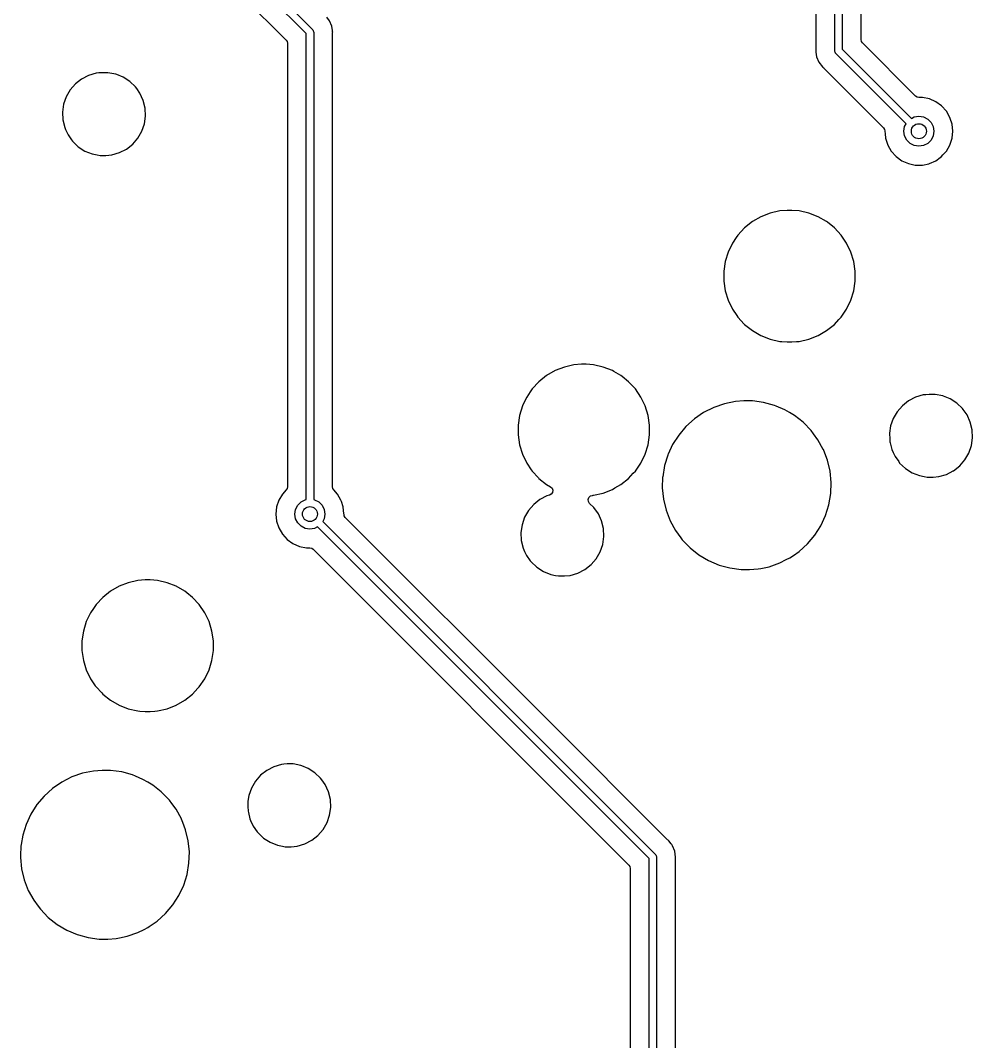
# Model space of a CAD drawing. Extents: x 41 to 271, y -133 to -23.
# Drawn here: x 198.66 to 224.01, y -86.46 to -59.28 of the extents above; entities that cross this region are included whole.
import ezdxf

# ---------------------------------------------------------------- set-up
doc = ezdxf.new("R2010")
doc.units = 0
doc.layers.add('BLACK', color=7, linetype='CONTINUOUS')

msp = doc.modelspace()

# ---------------------------------------------------------------- linework, layer by layer
at = {"layer": 'BLACK', "linetype": 'CONTINUOUS'}
for p, q in [((220.34, -60.09), (220.34, -49.6642)), ((220.54, -49.6642), (220.54, -60.0486)), ((219.839, -50.0065), (219.839, -60.0425)), ((221.04, -59.7899), (221.04, -52.8717)), ((206.27, -59.6314), (203.44, -56.8015)), ((203.581, -56.66), (206.441, -59.5193)), ((203.328, -57.3968), (205.733, -59.8024)), ((206.895, -59.2872), (206.822, -59.1932)), ((206.441, -59.5193), (206.444, -59.5265)), ((206.955, -59.4332), (206.895, -59.2872)), ((206.971, -59.5517), (206.955, -59.4332)), ((206.27, -72.0358), (206.27, -59.6314)), ((206.444, -59.5265), (206.451, -59.5312)), ((206.451, -59.5312), (206.458, -59.5535)), ((206.458, -59.5535), (206.469, -59.5744)), ((206.469, -59.5744), (206.468, -59.5823)), ((206.468, -59.5823), (206.47, -59.59)), ((206.47, -59.59), (206.47, -72.0358)), ((206.97, -59.6375), (206.972, -59.6213)), ((206.97, -66.2178), (206.97, -59.6375)), ((206.975, -59.5876), (206.971, -59.5517)), ((206.972, -59.6213), (206.974, -59.605)), ((206.974, -59.605), (206.976, -59.59)), ((206.976, -59.59), (206.975, -59.5876)), ((221.05, -59.8374), (221.04, -59.7899)), ((205.733, -59.8024), (205.76, -59.8426)), ((205.76, -59.8426), (205.769, -59.8901)), ((205.769, -59.8901), (205.769, -71.6935)), ((219.838, -60.0587), (219.834, -60.09)), ((219.839, -60.0425), (219.838, -60.0587)), ((220.54, -60.0486), (222.38, -61.8885)), ((221.077, -59.8776), (221.05, -59.8374)), ((222.492, -61.2932), (221.077, -59.8776)), ((219.834, -60.09), (219.839, -60.1294)), ((219.839, -60.1294), (219.839, -60.1294)), ((219.839, -60.1294), (219.855, -60.2468)), ((219.855, -60.2468), (219.915, -60.3928)), ((220.342, -60.0977), (220.34, -60.09)), ((220.341, -60.1056), (220.342, -60.0977)), ((220.352, -60.1265), (220.341, -60.1056)), ((220.359, -60.1488), (220.352, -60.1265)), ((220.366, -60.1535), (220.359, -60.1488)), ((220.369, -60.1607), (220.366, -60.1535)), ((222.239, -62.0299), (220.369, -60.1607)), ((219.915, -60.3928), (220.012, -60.5183)), ((220.012, -60.5183), (220.037, -60.5375)), ((220.037, -60.5375), (220.049, -60.5482)), ((220.049, -60.5482), (221.638, -62.1373)), ((200.29, -60.8419), (200.125, -60.9719)), ((200.477, -60.7455), (200.29, -60.8419)), ((200.679, -60.6862), (200.477, -60.7455)), ((200.748, -60.6796), (200.679, -60.6862)), ((200.836, -60.6713), (200.748, -60.6796)), ((200.993, -60.6713), (200.836, -60.6713)), ((201.2, -60.7111), (200.993, -60.6713)), ((200.993, -60.6713), (200.993, -60.6713)), ((201.227, -60.7221), (201.2, -60.7111)), ((201.2, -60.7111), (201.2, -60.7111)), ((201.2, -60.7111), (201.2, -60.7111)), ((201.395, -60.7892), (201.227, -60.7221)), ((201.572, -60.903), (201.395, -60.7892)), ((199.987, -61.1309), (199.882, -61.313)), ((200.125, -60.9719), (199.987, -61.1309)), ((201.724, -61.0481), (201.572, -60.903)), ((201.572, -60.903), (201.572, -60.903)), ((201.572, -60.903), (201.572, -60.903)), ((201.758, -61.0962), (201.724, -61.0481)), ((201.846, -61.2194), (201.758, -61.0962)), ((199.882, -61.313), (199.813, -61.5118)), ((201.934, -61.4108), (201.846, -61.2194)), ((201.846, -61.2194), (201.846, -61.2194)), ((201.846, -61.2194), (201.846, -61.2194)), ((201.983, -61.6152), (201.934, -61.4108)), ((222.533, -61.3201), (222.492, -61.2932)), ((222.58, -61.3295), (222.533, -61.3201)), ((222.675, -61.3295), (222.58, -61.3295)), ((222.86, -61.3689), (222.675, -61.3295)), ((222.675, -61.3295), (222.675, -61.3295)), ((223.033, -61.4458), (222.86, -61.3689)), ((199.813, -61.5118), (199.783, -61.72)), ((201.993, -61.8253), (201.983, -61.6152)), ((223.186, -61.5571), (223.033, -61.4458)), ((223.313, -61.6978), (223.186, -61.5571)), ((223.407, -61.8617), (223.313, -61.6978)), ((199.783, -61.72), (199.793, -61.9301)), ((199.783, -61.72), (199.783, -61.72)), ((199.793, -61.9301), (199.842, -62.1345)), ((201.963, -62.0335), (201.993, -61.8253)), ((222.38, -61.8885), (222.456, -61.8496)), ((222.456, -61.8496), (222.58, -61.83)), ((222.58, -61.83), (222.704, -61.8496)), ((222.704, -61.8496), (222.815, -61.9064)), ((222.815, -61.9064), (222.904, -61.9949)), ((223.416, -61.8896), (223.407, -61.8617)), ((223.466, -62.0417), (223.416, -61.8896)), ((199.842, -62.1345), (199.863, -62.1796)), ((199.863, -62.1796), (199.93, -62.3259)), ((201.789, -62.4144), (201.894, -62.2323)), ((201.894, -62.2323), (201.963, -62.0335)), ((221.638, -62.1373), (221.667, -62.1836)), ((221.667, -62.1836), (221.671, -62.2172)), ((221.671, -62.2172), (221.673, -62.217)), ((221.673, -62.217), (221.675, -62.23)), ((221.675, -62.23), (221.675, -62.23)), ((221.675, -62.23), (221.681, -62.2958)), ((222.18, -62.23), (222.2, -62.1064)), ((222.2, -62.3536), (222.18, -62.23)), ((222.2, -62.1064), (222.239, -62.0299)), ((222.904, -61.9949), (222.96, -62.1064)), ((222.96, -62.1064), (222.98, -62.23)), ((222.98, -62.23), (222.96, -62.3536)), ((223.485, -62.23), (223.466, -62.0417)), ((223.466, -62.4183), (223.485, -62.23)), ((199.93, -62.3259), (200.024, -62.4584)), ((200.024, -62.4584), (200.052, -62.4972)), ((200.052, -62.4972), (200.204, -62.6424)), ((201.652, -62.5734), (201.789, -62.4144)), ((221.681, -62.2958), (221.694, -62.4183)), ((221.694, -62.4183), (221.753, -62.5983)), ((222.256, -62.4651), (222.2, -62.3536)), ((222.345, -62.5536), (222.256, -62.4651)), ((222.904, -62.4651), (222.815, -62.5536)), ((222.96, -62.3536), (222.904, -62.4651)), ((223.407, -62.5983), (223.466, -62.4183)), ((200.204, -62.6424), (200.204, -62.6424)), ((200.204, -62.6424), (200.204, -62.6424)), ((200.204, -62.6424), (200.381, -62.7561)), ((200.381, -62.7561), (200.381, -62.7561)), ((200.381, -62.7561), (200.576, -62.8342)), ((201.299, -62.7998), (201.486, -62.7034)), ((201.486, -62.7034), (201.652, -62.5734)), ((221.753, -62.5983), (221.847, -62.7622)), ((221.847, -62.7622), (221.974, -62.9029)), ((222.456, -62.6104), (222.345, -62.5536)), ((222.58, -62.63), (222.456, -62.6104)), ((222.704, -62.6104), (222.58, -62.63)), ((222.815, -62.5536), (222.704, -62.6104)), ((223.222, -62.8623), (223.313, -62.7622)), ((223.313, -62.7622), (223.407, -62.5983)), ((200.576, -62.8342), (200.705, -62.8591)), ((200.705, -62.8591), (200.783, -62.8741)), ((200.783, -62.8741), (200.783, -62.8741)), ((200.783, -62.8741), (200.941, -62.8741)), ((200.941, -62.8741), (201.097, -62.8591)), ((200.941, -62.8741), (200.941, -62.8741)), ((201.097, -62.8591), (201.299, -62.7998)), ((221.974, -62.9029), (222.127, -63.0142)), ((222.127, -63.0142), (222.3, -63.0911)), ((222.86, -63.0911), (223.033, -63.0142)), ((223.033, -63.0142), (223.144, -62.9335)), ((223.144, -62.9335), (223.186, -62.9029)), ((223.186, -62.9029), (223.222, -62.8623)), ((222.3, -63.0911), (222.485, -63.1305)), ((222.485, -63.1305), (222.485, -63.1305)), ((222.485, -63.1305), (222.675, -63.1305)), ((222.675, -63.1305), (222.844, -63.0945)), ((222.675, -63.1305), (222.675, -63.1305)), ((222.844, -63.0945), (222.86, -63.0911)), ((218.619, -64.4092), (218.375, -64.5051)), ((218.875, -64.3508), (218.619, -64.4092)), ((219.071, -64.3361), (218.875, -64.3508)), ((219.202, -64.3361), (219.071, -64.3361)), ((219.071, -64.3361), (219.071, -64.3361)), ((219.398, -64.3508), (219.202, -64.3361)), ((219.202, -64.3361), (219.202, -64.3361)), ((219.654, -64.4092), (219.398, -64.3508)), ((219.898, -64.5051), (219.654, -64.4092)), ((218.148, -64.6362), (217.942, -64.7998)), ((218.375, -64.5051), (218.148, -64.6362)), ((220.125, -64.6362), (219.898, -64.5051)), ((220.146, -64.6524), (220.125, -64.6362)), ((220.33, -64.7998), (220.146, -64.6524)), ((217.942, -64.7998), (217.764, -64.9921)), ((220.509, -64.9921), (220.33, -64.7998)), ((220.33, -64.7998), (220.33, -64.7998)), ((220.33, -64.7998), (220.33, -64.7998)), ((217.616, -65.2089), (217.502, -65.4453)), ((217.719, -65.0584), (217.616, -65.2089)), ((217.764, -64.9921), (217.719, -65.0584)), ((220.509, -64.9922), (220.509, -64.9921)), ((220.657, -65.2089), (220.509, -64.9922)), ((220.509, -64.9922), (220.509, -64.9922)), ((220.77, -65.4453), (220.657, -65.2089)), ((217.502, -65.4453), (217.425, -65.696)), ((220.848, -65.696), (220.77, -65.4453)), ((217.425, -65.696), (217.386, -65.9555)), ((220.887, -65.9555), (220.848, -65.696)), ((217.386, -65.9555), (217.386, -66.2178)), ((220.887, -66.2178), (220.887, -65.9555)), ((206.97, -70.3148), (206.97, -66.2178)), ((217.386, -66.2178), (217.425, -66.4772)), ((220.848, -66.4772), (220.887, -66.2178)), ((217.425, -66.4772), (217.502, -66.728)), ((220.77, -66.728), (220.848, -66.4772)), ((217.502, -66.728), (217.616, -66.9643)), ((220.657, -66.9643), (220.77, -66.728)), ((217.616, -66.9643), (217.734, -67.1376)), ((220.513, -67.1756), (220.657, -66.9643)), ((217.734, -67.1376), (217.764, -67.1811)), ((217.764, -67.1811), (217.933, -67.3635)), ((217.933, -67.3635), (217.942, -67.3734)), ((217.942, -67.3734), (218.148, -67.537)), ((220.125, -67.537), (220.33, -67.3734)), ((220.33, -67.3734), (220.453, -67.2415)), ((220.453, -67.2415), (220.509, -67.1811)), ((220.509, -67.1811), (220.513, -67.1756)), ((220.509, -67.1811), (220.509, -67.1811)), ((220.509, -67.1811), (220.509, -67.1811)), ((218.148, -67.537), (218.375, -67.6682)), ((218.375, -67.6682), (218.619, -67.7641)), ((219.654, -67.7641), (219.898, -67.6682)), ((219.898, -67.6682), (220.125, -67.537)), ((218.619, -67.7641), (218.875, -67.8224)), ((218.875, -67.8224), (218.931, -67.8266)), ((218.931, -67.8266), (219.071, -67.8371)), ((219.071, -67.8371), (219.071, -67.8371)), ((219.071, -67.8371), (219.202, -67.8371)), ((219.202, -67.8371), (219.324, -67.8279)), ((219.202, -67.8371), (219.202, -67.8371)), ((219.324, -67.8279), (219.398, -67.8224)), ((219.398, -67.8224), (219.654, -67.7641)), ((213.399, -68.4478), (213.143, -68.5062)), ((213.595, -68.4331), (213.399, -68.4478)), ((213.726, -68.4331), (213.595, -68.4331)), ((213.595, -68.4331), (213.595, -68.4331)), ((213.922, -68.4478), (213.726, -68.4331)), ((213.726, -68.4331), (213.726, -68.4331)), ((214.178, -68.5062), (213.922, -68.4478)), ((212.671, -68.7332), (212.466, -68.8968)), ((212.899, -68.602), (212.671, -68.7332)), ((213.143, -68.5062), (212.899, -68.602)), ((214.422, -68.602), (214.178, -68.5062)), ((214.463, -68.626), (214.422, -68.602)), ((214.422, -68.602), (214.422, -68.602)), ((214.422, -68.602), (214.422, -68.602)), ((214.649, -68.7332), (214.463, -68.626)), ((214.68, -68.7578), (214.649, -68.7332)), ((214.854, -68.8968), (214.68, -68.7578)), ((212.466, -68.8968), (212.288, -69.0891)), ((215.033, -69.0891), (214.854, -68.8968)), ((214.854, -68.8968), (214.854, -68.8968)), ((214.854, -68.8968), (214.854, -68.8968)), ((212.14, -69.3059), (212.092, -69.4054)), ((212.235, -69.1658), (212.14, -69.3059)), ((212.14, -69.3059), (212.14, -69.3059)), ((212.288, -69.0891), (212.235, -69.1658)), ((215.18, -69.3059), (215.033, -69.0891)), ((215.033, -69.0891), (215.033, -69.0891)), ((215.033, -69.0891), (215.033, -69.0891)), ((215.294, -69.5423), (215.18, -69.3059)), ((222.493, -69.309), (222.306, -69.4054)), ((222.695, -69.2497), (222.493, -69.309)), ((222.765, -69.2431), (222.695, -69.2497)), ((222.852, -69.2347), (222.765, -69.2431)), ((223.01, -69.2347), (222.852, -69.2347)), ((223.216, -69.2745), (223.01, -69.2347)), ((223.01, -69.2347), (223.01, -69.2347)), ((223.233, -69.2811), (223.216, -69.2745)), ((223.216, -69.2745), (223.216, -69.2745)), ((223.216, -69.2745), (223.216, -69.2745)), ((223.412, -69.3527), (223.233, -69.2811)), ((212.026, -69.5423), (211.949, -69.793)), ((212.092, -69.4054), (212.026, -69.5423)), ((215.372, -69.793), (215.294, -69.5423)), ((217.12, -69.58), (216.851, -69.7155)), ((217.403, -69.4814), (217.12, -69.58)), ((217.698, -69.4216), (217.403, -69.4814)), ((217.923, -69.4065), (217.698, -69.4216)), ((218.148, -69.4065), (217.923, -69.4065)), ((217.923, -69.4065), (217.923, -69.4065)), ((218.446, -69.4466), (218.148, -69.4065)), ((218.736, -69.526), (218.446, -69.4466)), ((218.446, -69.4466), (218.446, -69.4466)), ((218.446, -69.4466), (218.446, -69.4466)), ((218.781, -69.5454), (218.736, -69.526)), ((219.012, -69.6433), (218.781, -69.5454)), ((222.141, -69.5354), (222.003, -69.6944)), ((222.306, -69.4054), (222.141, -69.5354)), ((223.589, -69.4664), (223.412, -69.3527)), ((223.741, -69.6116), (223.589, -69.4664)), ((223.589, -69.4664), (223.589, -69.4664)), ((223.589, -69.4664), (223.589, -69.4664)), ((211.949, -69.793), (211.91, -70.0524)), ((215.411, -70.0524), (215.372, -69.793)), ((216.851, -69.7155), (216.604, -69.8856)), ((219.14, -69.7188), (219.012, -69.6433)), ((219.271, -69.7964), (219.14, -69.7188)), ((219.496, -69.9743), (219.271, -69.7964)), ((222.003, -69.6944), (221.898, -69.8765)), ((223.76, -69.6386), (223.741, -69.6116)), ((223.863, -69.7829), (223.76, -69.6386)), ((223.95, -69.9743), (223.863, -69.7829)), ((223.863, -69.7829), (223.863, -69.7829)), ((223.863, -69.7829), (223.863, -69.7829)), ((211.91, -70.0524), (211.91, -70.3148)), ((215.411, -70.3148), (215.411, -70.0524)), ((216.381, -70.0872), (216.187, -70.3166)), ((216.604, -69.8856), (216.381, -70.0872)), ((219.507, -69.9826), (219.496, -69.9743)), ((219.716, -70.1986), (219.507, -69.9826)), ((221.829, -70.0753), (221.802, -70.2668)), ((221.898, -69.8765), (221.829, -70.0753)), ((224, -70.1787), (223.95, -69.9743)), ((206.97, -71.6935), (206.97, -70.3148)), ((211.91, -70.3148), (211.949, -70.5742)), ((215.372, -70.5742), (215.411, -70.3148)), ((216.187, -70.3166), (216.025, -70.5699)), ((219.778, -70.2835), (219.716, -70.1986)), ((219.894, -70.4406), (219.778, -70.2835)), ((221.802, -70.2668), (221.799, -70.2835)), ((221.799, -70.2835), (221.805, -70.4044)), ((223.98, -70.597), (224.01, -70.3888)), ((224.01, -70.3888), (224, -70.1787)), ((211.949, -70.5742), (212.026, -70.8249)), ((215.294, -70.8249), (215.372, -70.5742)), ((216.025, -70.5699), (215.907, -70.8249)), ((220.035, -70.698), (219.894, -70.4406)), ((221.805, -70.4044), (221.809, -70.4936)), ((221.809, -70.4936), (221.817, -70.5236)), ((221.817, -70.5236), (221.859, -70.698)), ((223.911, -70.7958), (223.98, -70.597)), ((212.026, -70.8249), (212.14, -71.0613)), ((215.18, -71.0613), (215.294, -70.8249)), ((215.895, -70.8528), (215.81, -71.1295)), ((215.899, -70.8425), (215.895, -70.8528)), ((215.907, -70.8249), (215.899, -70.8425)), ((220.038, -70.7041), (220.035, -70.698)), ((220.129, -70.9404), (220.038, -70.7041)), ((220.146, -70.9845), (220.129, -70.9404)), ((221.859, -70.698), (221.896, -70.7787)), ((221.896, -70.7787), (221.946, -70.8893)), ((221.946, -70.8893), (222.043, -71.0251)), ((223.806, -70.9779), (223.911, -70.7958)), ((212.14, -71.0613), (212.262, -71.2399)), ((215.033, -71.2781), (215.18, -71.0613)), ((215.81, -71.1295), (215.76, -71.4258)), ((220.216, -71.2768), (220.146, -70.9845)), ((222.043, -71.0251), (222.068, -71.0607)), ((222.068, -71.0607), (222.221, -71.2058)), ((222.221, -71.2058), (222.221, -71.2058)), ((222.221, -71.2058), (222.221, -71.2058)), ((222.221, -71.2058), (222.398, -71.3195)), ((223.503, -71.2669), (223.668, -71.1369)), ((223.668, -71.1369), (223.806, -70.9779)), ((212.262, -71.2399), (212.288, -71.2781)), ((212.288, -71.2781), (212.455, -71.458)), ((212.455, -71.458), (212.466, -71.4704)), ((212.466, -71.4704), (212.671, -71.634)), ((214.649, -71.634), (214.854, -71.4704)), ((214.854, -71.4704), (214.979, -71.3357)), ((214.979, -71.3357), (215.033, -71.2781)), ((215.033, -71.2781), (215.033, -71.2781)), ((215.033, -71.2781), (215.033, -71.2781)), ((215.759, -71.4375), (215.75, -71.7251)), ((215.76, -71.4258), (215.759, -71.4375)), ((220.246, -71.5758), (220.216, -71.2768)), ((222.398, -71.3195), (222.398, -71.3196)), ((222.398, -71.3196), (222.593, -71.3977)), ((222.593, -71.3977), (222.722, -71.4226)), ((222.722, -71.4226), (222.799, -71.4375)), ((222.799, -71.4375), (222.799, -71.4375)), ((222.799, -71.4375), (222.957, -71.4375)), ((222.957, -71.4375), (223.114, -71.4226)), ((222.957, -71.4375), (222.957, -71.4375)), ((223.114, -71.4226), (223.316, -71.3633)), ((223.316, -71.3633), (223.492, -71.2725)), ((223.492, -71.2725), (223.503, -71.2669)), ((205.761, -71.738), (205.738, -71.7765)), ((205.769, -71.6935), (205.761, -71.738)), ((206.979, -71.738), (206.97, -71.6935)), ((207.002, -71.7765), (206.979, -71.738)), ((212.671, -71.634), (212.773, -71.6927)), ((212.773, -71.6927), (212.815, -71.7321)), ((212.815, -71.7321), (212.834, -71.786)), ((214.422, -71.7652), (214.489, -71.7261)), ((214.489, -71.7261), (214.649, -71.634)), ((215.75, -71.7251), (215.75, -71.7261)), ((215.75, -71.7261), (215.78, -72.0251)), ((220.236, -71.8761), (220.246, -71.5758)), ((205.637, -71.8878), (205.543, -72.0517)), ((205.738, -71.7765), (205.637, -71.8878)), ((207.103, -71.8878), (207.002, -71.7765)), ((207.197, -72.0517), (207.103, -71.8878)), ((212.68, -71.9386), (212.493, -72.035)), ((212.746, -71.9191), (212.68, -71.9386)), ((212.796, -71.8907), (212.746, -71.9191)), ((212.827, -71.8429), (212.796, -71.8907)), ((212.834, -71.786), (212.827, -71.8429)), ((213.778, -72.0313), (213.797, -71.978)), ((213.797, -71.978), (213.838, -71.9387)), ((213.838, -71.9387), (213.892, -71.9216)), ((213.892, -71.9216), (213.907, -71.9205)), ((213.907, -71.9205), (213.922, -71.9194)), ((213.922, -71.9194), (214.178, -71.861)), ((214.178, -71.861), (214.422, -71.7652)), ((215.78, -72.0251), (215.849, -72.3174)), ((220.186, -72.1724), (220.236, -71.8761)), ((205.484, -72.2317), (205.465, -72.42)), ((205.543, -72.0517), (205.484, -72.2317)), ((205.97, -72.42), (205.99, -72.2964)), ((205.99, -72.2964), (206.046, -72.1849)), ((206.046, -72.1849), (206.135, -72.0964)), ((206.135, -72.0964), (206.246, -72.0396)), ((206.246, -72.0396), (206.27, -72.0358)), ((206.47, -72.0358), (206.494, -72.0396)), ((206.494, -72.0396), (206.605, -72.0964)), ((206.605, -72.0964), (206.694, -72.1849)), ((206.694, -72.1849), (206.75, -72.2964)), ((206.75, -72.2964), (206.77, -72.42)), ((207.209, -72.0873), (207.197, -72.0517)), ((207.256, -72.2317), (207.209, -72.0873)), ((207.275, -72.4125), (207.256, -72.2317)), ((212.327, -72.165), (212.19, -72.324)), ((212.493, -72.035), (212.327, -72.165)), ((213.785, -72.0876), (213.778, -72.0313)), ((213.816, -72.135), (213.785, -72.0876)), ((213.927, -72.2412), (213.816, -72.135)), ((214.049, -72.4125), (213.927, -72.2412)), ((213.927, -72.2412), (213.927, -72.2412)), ((220.097, -72.4594), (220.186, -72.1724)), ((205.465, -72.42), (205.484, -72.6083)), ((205.99, -72.5436), (205.97, -72.42)), ((206.046, -72.6551), (205.99, -72.5436)), ((206.75, -72.5436), (206.711, -72.62)), ((206.77, -72.42), (206.75, -72.5436)), ((207.277, -72.433), (207.275, -72.4125)), ((207.279, -72.4328), (207.277, -72.433)), ((207.283, -72.4664), (207.279, -72.4328)), ((207.312, -72.5127), (207.283, -72.4664)), ((212.673, -77.8733), (207.312, -72.5127)), ((212.084, -72.5061), (212.016, -72.7049)), ((212.19, -72.324), (212.084, -72.5061)), ((214.136, -72.6039), (214.049, -72.4125)), ((214.049, -72.4125), (214.049, -72.4125)), ((214.049, -72.4125), (214.049, -72.4125)), ((215.849, -72.3174), (215.957, -72.5978)), ((219.97, -72.732), (220.097, -72.4594)), ((205.484, -72.6083), (205.543, -72.7883)), ((205.543, -72.7883), (205.637, -72.9522)), ((206.135, -72.7436), (206.046, -72.6551)), ((206.246, -72.8004), (206.135, -72.7436)), ((206.37, -72.82), (206.246, -72.8004)), ((206.494, -72.8004), (206.37, -72.82)), ((206.57, -72.7615), (206.494, -72.8004)), ((215.4, -81.5914), (206.57, -72.7615)), ((206.711, -72.62), (215.571, -81.4793)), ((212.016, -72.7049), (211.986, -72.9131)), ((214.186, -72.8083), (214.136, -72.6039)), ((214.196, -73.0184), (214.186, -72.8083)), ((215.957, -72.5978), (216.102, -72.8613)), ((219.809, -72.9852), (219.97, -72.732)), ((205.637, -72.9522), (205.764, -73.0929)), ((205.764, -73.0929), (205.917, -73.2042)), ((211.986, -72.9131), (211.986, -72.9131)), ((211.986, -72.9131), (211.996, -73.1232)), ((214.166, -73.2266), (214.196, -73.0184)), ((216.102, -72.8613), (216.244, -73.0538)), ((216.244, -73.0538), (216.28, -73.1032)), ((216.28, -73.1032), (216.489, -73.3192)), ((219.615, -73.2147), (219.809, -72.9852)), ((205.917, -73.2042), (206.09, -73.2811)), ((206.09, -73.2811), (206.275, -73.3205)), ((206.275, -73.3205), (206.275, -73.3205)), ((206.275, -73.3205), (206.37, -73.3205)), ((206.37, -73.3205), (206.417, -73.3299)), ((206.417, -73.3299), (206.458, -73.3568)), ((206.458, -73.3568), (214.863, -81.7624)), ((211.996, -73.1232), (212.045, -73.3276)), ((212.045, -73.3276), (212.086, -73.4163)), ((214.097, -73.4254), (214.166, -73.2266)), ((216.489, -73.3192), (216.725, -73.5055)), ((219.392, -73.4163), (219.615, -73.2147)), ((212.086, -73.4163), (212.133, -73.5189)), ((212.133, -73.5189), (212.235, -73.6627)), ((213.854, -73.7665), (213.992, -73.6075)), ((213.992, -73.6075), (214.097, -73.4254)), ((216.725, -73.5055), (216.983, -73.6586)), ((216.983, -73.6586), (217.26, -73.7759)), ((218.876, -73.7219), (219.051, -73.6335)), ((219.051, -73.6335), (219.144, -73.5863)), ((219.144, -73.5863), (219.242, -73.5189)), ((219.242, -73.5189), (219.392, -73.4163)), ((212.235, -73.6627), (212.255, -73.6903)), ((212.255, -73.6903), (212.407, -73.8354)), ((212.407, -73.8354), (212.407, -73.8354)), ((212.407, -73.8354), (212.407, -73.8354)), ((212.407, -73.8354), (212.584, -73.9492)), ((213.502, -73.9929), (213.689, -73.8965)), ((213.689, -73.8965), (213.854, -73.7665)), ((217.26, -73.7759), (217.26, -73.7759)), ((217.26, -73.7759), (217.26, -73.7759)), ((217.26, -73.7759), (217.302, -73.7874)), ((217.302, -73.7874), (217.55, -73.8553)), ((217.55, -73.8553), (217.847, -73.8953)), ((217.847, -73.8953), (218.073, -73.8953)), ((218.073, -73.8953), (218.298, -73.8803)), ((218.073, -73.8953), (218.073, -73.8953)), ((218.298, -73.8803), (218.371, -73.8653)), ((218.371, -73.8653), (218.592, -73.8204)), ((218.592, -73.8204), (218.876, -73.7219)), ((201.789, -74.1882), (201.533, -74.2466)), ((201.985, -74.1735), (201.789, -74.1882)), ((202.116, -74.1735), (201.985, -74.1735)), ((201.985, -74.1735), (201.985, -74.1735)), ((202.312, -74.1882), (202.116, -74.1735)), ((202.116, -74.1735), (202.116, -74.1735)), ((202.568, -74.2466), (202.312, -74.1882)), ((212.584, -73.9492), (212.584, -73.9492)), ((212.584, -73.9492), (212.779, -74.0273)), ((212.779, -74.0273), (212.908, -74.0522)), ((212.908, -74.0522), (212.986, -74.0671)), ((212.986, -74.0671), (212.986, -74.0671)), ((212.986, -74.0671), (213.143, -74.0671)), ((213.143, -74.0671), (213.3, -74.0522)), ((213.143, -74.0671), (213.143, -74.0671)), ((213.3, -74.0522), (213.502, -73.9929)), ((201.061, -74.4737), (200.856, -74.6372)), ((201.289, -74.3425), (201.061, -74.4737)), ((201.533, -74.2466), (201.289, -74.3425)), ((202.812, -74.3425), (202.568, -74.2466)), ((203.039, -74.4737), (202.812, -74.3425)), ((203.09, -74.5145), (203.039, -74.4737)), ((200.856, -74.6372), (200.678, -74.8296)), ((203.244, -74.6372), (203.09, -74.5145)), ((203.423, -74.8296), (203.244, -74.6372)), ((203.244, -74.6372), (203.244, -74.6372)), ((203.244, -74.6372), (203.244, -74.6372)), ((200.608, -74.9319), (200.53, -75.0463)), ((200.678, -74.8296), (200.608, -74.9319)), ((203.571, -75.0463), (203.423, -74.8296)), ((203.423, -74.8296), (203.423, -74.8296)), ((203.423, -74.8296), (203.423, -74.8296)), ((200.416, -75.2827), (200.339, -75.5334)), ((200.53, -75.0463), (200.416, -75.2827)), ((203.684, -75.2827), (203.571, -75.0463)), ((203.762, -75.5334), (203.684, -75.2827)), ((200.339, -75.5334), (200.3, -75.7929)), ((203.801, -75.7929), (203.762, -75.5334)), ((200.3, -75.7929), (200.3, -76.0552)), ((203.801, -76.0552), (203.801, -75.7929)), ((200.3, -76.0552), (200.339, -76.3147)), ((203.762, -76.3147), (203.801, -76.0552)), ((200.339, -76.3147), (200.416, -76.5654)), ((203.684, -76.5654), (203.762, -76.3147)), ((200.416, -76.5654), (200.53, -76.8017)), ((203.571, -76.8017), (203.684, -76.5654)), ((200.53, -76.8017), (200.657, -76.9879)), ((203.423, -77.0185), (203.571, -76.8017)), ((200.657, -76.9879), (200.678, -77.0185)), ((200.678, -77.0185), (200.83, -77.1822)), ((200.83, -77.1822), (200.856, -77.2108)), ((203.244, -77.2108), (203.387, -77.0567)), ((203.387, -77.0567), (203.423, -77.0185)), ((203.423, -77.0185), (203.423, -77.0185)), ((203.423, -77.0185), (203.423, -77.0185)), ((200.856, -77.2108), (201.061, -77.3744)), ((201.061, -77.3744), (201.289, -77.5056)), ((202.812, -77.5056), (203.039, -77.3744)), ((203.039, -77.3744), (203.244, -77.2108)), ((201.289, -77.5056), (201.533, -77.6015)), ((201.533, -77.6015), (201.789, -77.6598)), ((201.789, -77.6598), (201.845, -77.664)), ((201.845, -77.664), (201.985, -77.6745)), ((201.985, -77.6745), (201.985, -77.6745)), ((201.985, -77.6745), (202.116, -77.6745)), ((202.116, -77.6745), (202.238, -77.6654)), ((202.116, -77.6745), (202.116, -77.6745)), ((202.238, -77.6654), (202.312, -77.6598)), ((202.312, -77.6598), (202.568, -77.6015)), ((202.568, -77.6015), (202.812, -77.5056)), ((215.891, -81.0918), (212.673, -77.8733)), ((205.609, -79.0871), (205.407, -79.1464)), ((205.679, -79.0805), (205.609, -79.0871)), ((205.766, -79.0721), (205.679, -79.0805)), ((205.924, -79.0721), (205.766, -79.0721)), ((206.13, -79.1119), (205.924, -79.0721)), ((205.924, -79.0721), (205.924, -79.0721)), ((200.317, -79.3188), (200.033, -79.4174)), ((200.612, -79.259), (200.317, -79.3188)), ((200.837, -79.2439), (200.612, -79.259)), ((201.062, -79.2439), (200.837, -79.2439)), ((200.837, -79.2439), (200.837, -79.2439)), ((201.36, -79.284), (201.062, -79.2439)), ((201.65, -79.3634), (201.36, -79.284)), ((201.36, -79.284), (201.36, -79.284)), ((201.36, -79.284), (201.36, -79.284)), ((201.729, -79.3973), (201.65, -79.3634)), ((205.22, -79.2428), (205.055, -79.3728)), ((205.407, -79.1464), (205.22, -79.2428)), ((206.155, -79.1217), (206.13, -79.1119)), ((206.13, -79.1119), (206.13, -79.1119)), ((206.13, -79.1119), (206.13, -79.1119)), ((206.326, -79.1901), (206.155, -79.1217)), ((206.502, -79.3038), (206.326, -79.1901)), ((206.655, -79.449), (206.502, -79.3038)), ((206.502, -79.3038), (206.502, -79.3038)), ((206.502, -79.3038), (206.502, -79.3038)), ((199.765, -79.5529), (199.518, -79.723)), ((200.033, -79.4174), (199.765, -79.5529)), ((201.926, -79.4807), (201.729, -79.3973)), ((202.055, -79.5573), (201.926, -79.4807)), ((202.185, -79.6338), (202.055, -79.5573)), ((202.41, -79.8117), (202.185, -79.6338)), ((204.917, -79.5318), (204.812, -79.7139)), ((205.055, -79.3728), (204.917, -79.5318)), ((206.689, -79.4971), (206.655, -79.449)), ((206.777, -79.6203), (206.689, -79.4971)), ((206.864, -79.8117), (206.777, -79.6203)), ((206.777, -79.6203), (206.777, -79.6203)), ((206.777, -79.6203), (206.777, -79.6203)), ((199.518, -79.723), (199.295, -79.9246)), ((202.421, -79.8201), (202.41, -79.8117)), ((202.629, -80.0361), (202.421, -79.8201)), ((204.812, -79.7139), (204.743, -79.9127)), ((206.914, -80.0161), (206.864, -79.8117)), ((199.101, -80.154), (198.939, -80.4073)), ((199.295, -79.9246), (199.101, -80.154)), ((202.692, -80.1209), (202.629, -80.0361)), ((202.808, -80.278), (202.692, -80.1209)), ((204.721, -80.0646), (204.713, -80.1209)), ((204.713, -80.1209), (204.717, -80.2061)), ((204.743, -79.9127), (204.721, -80.0646)), ((206.924, -80.2262), (206.914, -80.0161)), ((198.939, -80.4073), (198.813, -80.6799)), ((202.949, -80.5354), (202.808, -80.278)), ((204.717, -80.2061), (204.723, -80.331)), ((204.723, -80.331), (204.731, -80.3615)), ((204.731, -80.3615), (204.773, -80.5354)), ((206.825, -80.6332), (206.894, -80.4344)), ((206.894, -80.4344), (206.924, -80.2262)), ((198.813, -80.6799), (198.723, -80.9669)), ((202.952, -80.5415), (202.949, -80.5354)), ((202.987, -80.6332), (202.952, -80.5415)), ((203.06, -80.8219), (202.987, -80.6332)), ((204.773, -80.5354), (204.792, -80.5769)), ((204.792, -80.5769), (204.86, -80.7267)), ((206.72, -80.8153), (206.825, -80.6332)), ((198.723, -80.9669), (198.681, -81.2171)), ((203.13, -81.1142), (203.06, -80.8219)), ((204.86, -80.7267), (204.968, -80.8777)), ((204.968, -80.8777), (204.982, -80.8981)), ((204.982, -80.8981), (205.135, -81.0432)), ((206.417, -81.1043), (206.582, -80.9743)), ((206.582, -80.9743), (206.72, -80.8153)), ((198.674, -81.2632), (198.665, -81.5077)), ((198.681, -81.2171), (198.674, -81.2632)), ((203.16, -81.4132), (203.13, -81.1142)), ((205.135, -81.0432), (205.135, -81.0432)), ((205.135, -81.0432), (205.135, -81.0432)), ((205.135, -81.0432), (205.312, -81.157)), ((205.312, -81.157), (205.312, -81.157)), ((205.312, -81.157), (205.507, -81.2351)), ((205.507, -81.2351), (205.636, -81.26)), ((205.636, -81.26), (205.713, -81.2749)), ((205.871, -81.2749), (206.028, -81.26)), ((206.028, -81.26), (206.23, -81.2007)), ((206.23, -81.2007), (206.417, -81.1043)), ((215.903, -81.1025), (215.891, -81.0918)), ((215.928, -81.1217), (215.903, -81.1025)), ((215.989, -81.2007), (215.928, -81.1217)), ((216.001, -81.2171), (215.989, -81.2007)), ((216.025, -81.2472), (216.001, -81.2171)), ((216.085, -81.3932), (216.025, -81.2472)), ((198.665, -81.5077), (198.663, -81.5635)), ((203.15, -81.7135), (203.16, -81.4132)), ((205.713, -81.2749), (205.713, -81.2749)), ((205.713, -81.2749), (205.871, -81.2749)), ((205.871, -81.2749), (205.871, -81.2749)), ((215.571, -81.4793), (215.574, -81.4865)), ((215.574, -81.4865), (215.581, -81.4912)), ((215.581, -81.4912), (215.588, -81.5135)), ((215.588, -81.5135), (215.599, -81.5344)), ((215.599, -81.5344), (215.598, -81.5423)), ((216.095, -81.4714), (216.085, -81.3932)), ((216.106, -81.55), (216.095, -81.4714)), ((198.663, -81.5635), (198.694, -81.8625)), ((203.1, -82.0098), (203.15, -81.7135)), ((214.863, -81.7624), (214.89, -81.8026)), ((214.89, -81.8026), (214.899, -81.8501)), ((215.4, -104.396), (215.4, -81.5914)), ((215.598, -81.5423), (215.6, -81.55)), ((215.6, -81.55), (215.6, -104.396)), ((216.1, -81.5975), (216.102, -81.5813)), ((216.1, -104.054), (216.1, -81.5975)), ((216.102, -81.5813), (216.106, -81.55)), ((198.694, -81.8625), (198.763, -82.1548)), ((203.011, -82.2968), (203.1, -82.0098)), ((214.899, -81.8501), (214.899, -104.054)), ((198.763, -82.1548), (198.871, -82.4352)), ((202.884, -82.5694), (203.011, -82.2968)), ((198.871, -82.4352), (199.016, -82.6987)), ((202.723, -82.8227), (202.884, -82.5694)), ((199.016, -82.6987), (199.131, -82.8558)), ((199.131, -82.8558), (199.194, -82.9406)), ((202.529, -83.0521), (202.723, -82.8227)), ((199.194, -82.9406), (199.403, -83.1566)), ((199.403, -83.1566), (199.639, -83.3429)), ((202.306, -83.2537), (202.529, -83.0521)), ((199.639, -83.3429), (199.897, -83.496)), ((201.958, -83.4741), (202.058, -83.4238)), ((202.058, -83.4238), (202.092, -83.4006)), ((202.092, -83.4006), (202.306, -83.2537)), ((199.897, -83.496), (200.174, -83.6133)), ((200.174, -83.6133), (200.174, -83.6133)), ((200.174, -83.6133), (200.174, -83.6133)), ((200.174, -83.6133), (200.212, -83.6238)), ((200.212, -83.6238), (200.464, -83.6927)), ((200.464, -83.6927), (200.761, -83.7327)), ((201.211, -83.7177), (201.298, -83.7002)), ((201.298, -83.7002), (201.506, -83.6578)), ((201.506, -83.6578), (201.79, -83.5593)), ((201.79, -83.5593), (201.958, -83.4741)), ((200.761, -83.7327), (200.987, -83.7327)), ((200.987, -83.7327), (201.211, -83.7177)), ((200.987, -83.7327), (200.987, -83.7327))]:
    msp.add_line(p, q, dxfattribs=at)
at = {"layer": 'BLACK'}
for centre in [(222.58, -62.23), (206.37, -72.42)]:
    msp.add_circle(centre, 0.2, dxfattribs=at)

doc.saveas('drawing.dxf')
